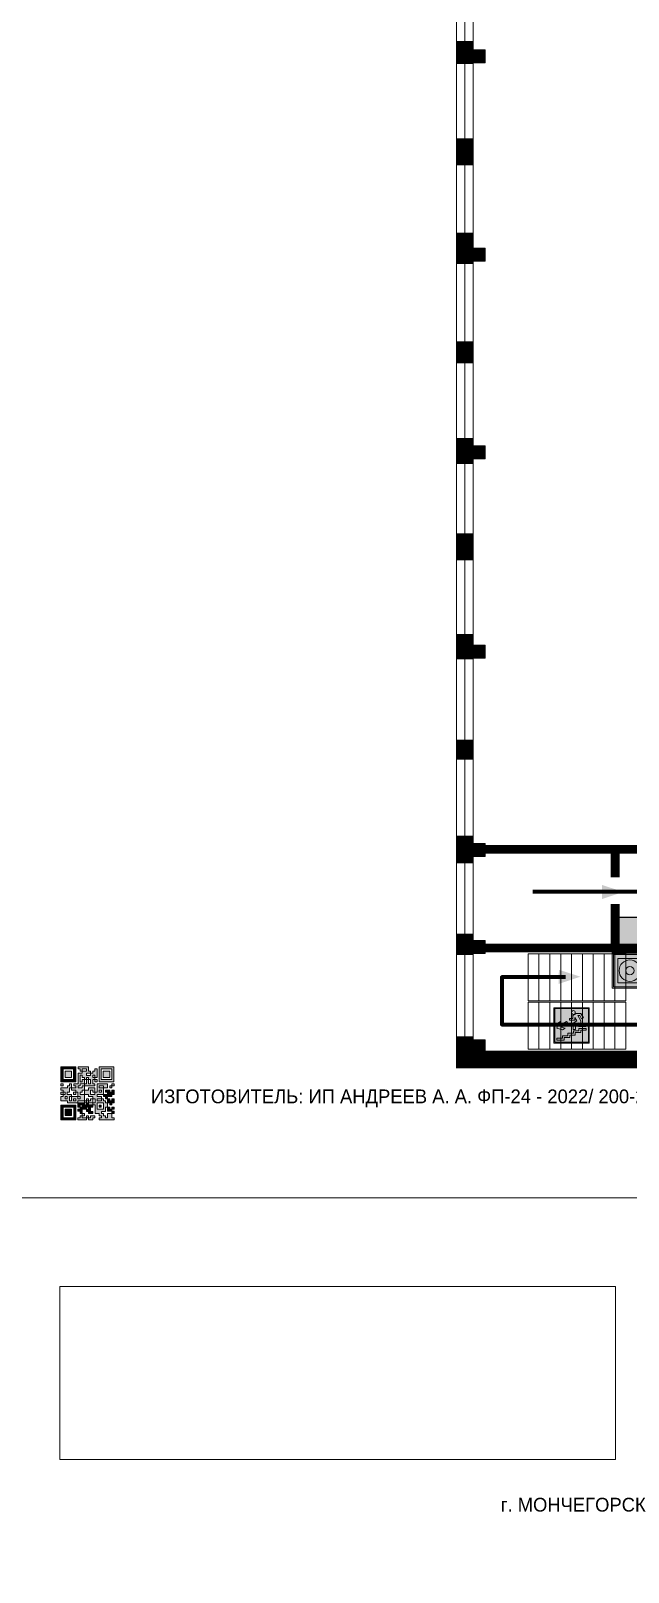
# Model space of a CAD drawing. Header units: millimetres. Extents: x 13810 to 67229, y 12374 to 21950.
# Drawn here: x 25440.4 to 25562, y 15258.4 to 15572.3 of the extents above; entities that cross this region are included whole.
import ezdxf

# ---------------------------------------------------------------- set-up
doc = ezdxf.new("R2010")
doc.units = ezdxf.units.MM
doc.layers.add('План_Штампы', color=7, linetype='Continuous')
doc.styles.add('обычный', font='arial.ttf')
picture_1 = doc.add_image_def('image1.jpg', size_in_pixel=(337, 105))

# ---------------------------------------------------------------- blocks, each defined once
blk = doc.blocks.new('QR')
at = {"lineweight": 0}
h = blk.add_hatch(color=256, dxfattribs=at)
h.dxf.hatch_style = 1
h.paths.add_polyline_path([(9241.16, 2687.38), (9242.01, 2687.38), (9242.01, 2687.83), (9241.59, 2687.83), (9241.59, 2688.68), (9239.45, 2688.68), (9239.45, 2688.25), (9239.86, 2688.25), (9239.86, 2687.83), (9240.29, 2687.83), (9240.29, 2688.25), (9241.16, 2688.25), (9241.16, 2687.83), (9240.29, 2687.83), (9240.29, 2687.38), (9239.45, 2687.38), (9239.45, 2685.22), (9238.57, 2685.22), (9238.57, 2684.8), (9239.02, 2684.8), (9239.02, 2684.37), (9238.13, 2684.37), (9238.13, 2683.92), (9239.02, 2683.92), (9239.02, 2683.5), (9239.44, 2683.5), (9239.44, 2682.64), (9239.87, 2682.64), (9239.87, 2682.18), (9239.44, 2682.18), (9239.44, 2682.64), (9238.13, 2682.64), (9238.13, 2681.76), (9237.71, 2681.76), (9237.71, 2682.64), (9238.13, 2682.64), (9238.13, 2683.07), (9237.27, 2683.07), (9237.27, 2683.51), (9237.71, 2683.51), (9237.71, 2684.37), (9238.13, 2684.37), (9238.13, 2685.22), (9237.71, 2685.22), (9237.71, 2684.8), (9237.28, 2684.8), (9237.28, 2684.38), (9235.98, 2684.38), (9235.98, 2683.92), (9236.4, 2683.92), (9236.4, 2683.49), (9236.84, 2683.49), (9236.84, 2683.07), (9236.4, 2683.07), (9236.4, 2682.64), (9235.98, 2682.64), (9235.98, 2681.76), (9237.29, 2681.76), (9237.29, 2681.33), (9239.43, 2681.33), (9239.43, 2681.76), (9240.74, 2681.76), (9240.74, 2683.05), (9239.87, 2683.05), (9239.87, 2683.5), (9240.29, 2683.5), (9240.29, 2683.91), (9240.74, 2683.91), (9240.74, 2684.81), (9240.29, 2684.81), (9240.29, 2684.79), (9240.29, 2684.37), (9239.45, 2684.37), (9239.45, 2684.8), (9239.87, 2684.8), (9239.87, 2685.21), (9240.74, 2685.21), (9240.74, 2686.1), (9240.29, 2686.1), (9240.29, 2685.64), (9239.86, 2685.64), (9239.86, 2686.95), (9240.29, 2686.95), (9240.29, 2686.52), (9240.74, 2686.52), (9240.74, 2686.1), (9241.16, 2686.1), (9241.16, 2686.53), (9241.59, 2686.53), (9241.59, 2686.1), (9242.02, 2686.1), (9242.02, 2685.21), (9241.59, 2685.21), (9241.59, 2686.1), (9241.16, 2686.1), (9241.16, 2685.21), (9240.74, 2685.21), (9240.74, 2684.81), (9242.89, 2684.81), (9242.89, 2685.22), (9242.47, 2685.22), (9242.47, 2686.11), (9242.89, 2686.11), (9242.89, 2686.52), (9242.46, 2686.52), (9242.46, 2686.95), (9242.89, 2686.95), (9242.89, 2686.52), (9243.32, 2686.52), (9243.32, 2688.26), (9242.9, 2688.26), (9242.9, 2687.83), (9242.47, 2687.83), (9242.47, 2687.38), (9242.01, 2687.38), (9242.01, 2686.94), (9241.16, 2686.94)])
h.paths.add_polyline_path([(9239.02, 2682.18), (9239.02, 2681.76), (9238.54, 2681.76), (9238.54, 2682.18)], flags=16)
h.paths.add_polyline_path([(9237.27, 2682.65), (9237.27, 2682.19), (9236.83, 2682.19), (9236.83, 2682.65)], flags=16)
h = blk.add_hatch(color=256, dxfattribs=at)
h.dxf.hatch_style = 1
h.paths.add_polyline_path([(9238.15, 2687.83), (9236.83, 2687.83), (9236.83, 2686.52), (9238.15, 2686.52)], flags=0)
h.paths.add_polyline_path([(9239.01, 2685.65), (9239.01, 2688.68), (9235.98, 2688.68), (9235.98, 2685.65)])
h.paths.add_polyline_path([(9236.41, 2686.1), (9236.41, 2688.26), (9238.56, 2688.26), (9238.56, 2686.1)], flags=16)
h.paths.add_polyline_path([(9236.83, 2686.52), (9236.83, 2687.83), (9238.15, 2687.83), (9238.15, 2686.52)], flags=0)
h = blk.add_hatch(color=256, dxfattribs=at)
h.dxf.hatch_style = 1
h.paths.add_polyline_path([(9238.15, 2686.52), (9238.15, 2687.83), (9236.83, 2687.83), (9236.83, 2686.52)])
h.paths.add_polyline_path([(9245.91, 2686.52), (9245.91, 2687.83), (9244.59, 2687.83), (9244.59, 2686.52)], flags=0)
h.paths.add_polyline_path([(9246.77, 2685.65), (9246.77, 2688.68), (9243.74, 2688.68), (9243.74, 2685.65)])
h.paths.add_polyline_path([(9244.17, 2686.1), (9244.17, 2688.26), (9246.32, 2688.26), (9246.32, 2686.1)], flags=16)
h.paths.add_polyline_path([(9244.59, 2686.52), (9244.59, 2687.83), (9245.91, 2687.83), (9245.91, 2686.52)], flags=0)
h = blk.add_hatch(color=256, dxfattribs=at)
h.dxf.hatch_style = 1
h.paths.add_polyline_path([(9240.75, 2681.76), (9240.75, 2681.35), (9241.17, 2681.35), (9241.17, 2681.76)])
h.paths.add_polyline_path([(9241.6, 2682.18), (9241.17, 2682.18), (9241.17, 2681.76), (9241.6, 2681.76)])
h.paths.add_polyline_path([(9242.47, 2681.34), (9242.47, 2682.19), (9242.02, 2682.19), (9242.02, 2681.76), (9241.6, 2681.76), (9241.6, 2681.34)])
h.paths.add_polyline_path([(9239.87, 2678.3), (9239.44, 2678.3), (9239.44, 2677.89), (9241.17, 2677.89), (9241.17, 2678.3), (9240.28, 2678.3), (9240.28, 2678.73), (9239.87, 2678.73)])
h.paths.add_polyline_path([(9240.75, 2678.73), (9240.75, 2679.19), (9240.28, 2679.19), (9240.28, 2678.73)])
h.paths.add_polyline_path([(9241.6, 2678.73), (9241.17, 2678.73), (9241.17, 2678.3), (9241.6, 2678.3)])
h.paths.add_polyline_path([(9242.02, 2678.3), (9241.6, 2678.3), (9241.6, 2677.89), (9242.48, 2677.89), (9242.48, 2678.31), (9242.9, 2678.31), (9242.9, 2678.73), (9242.02, 2678.73)])
h.paths.add_polyline_path([(9246.36, 2684.37), (9246.36, 2684.79), (9245.93, 2684.79), (9245.93, 2684.37)])
h.paths.add_polyline_path([(9246.78, 2685.2), (9246.36, 2685.2), (9246.36, 2684.79), (9246.78, 2684.79)])
h.paths.add_polyline_path([(9245.91, 2687.83), (9244.59, 2687.83), (9244.59, 2686.52), (9245.91, 2686.52)])
h = blk.add_hatch(color=256, dxfattribs=at)
h.dxf.hatch_style = 1
h.paths.add_polyline_path([(9243.32, 2686.11), (9242.89, 2686.11), (9242.89, 2685.64), (9243.32, 2685.64)])
h.paths.add_polyline_path([(9239.02, 2683.07), (9239.02, 2683.5), (9238.56, 2683.5), (9238.56, 2683.07)])
h.paths.add_polyline_path([(9236.4, 2684.8), (9236.4, 2685.22), (9235.98, 2685.22), (9235.98, 2684.8)])
h.paths.add_polyline_path([(9236.4, 2683.07), (9236.4, 2683.49), (9235.98, 2683.49), (9235.98, 2683.07)])
h = blk.add_hatch(color=256, dxfattribs=at)
h.dxf.hatch_style = 1
h.paths.add_polyline_path([(9243.32, 2682.64), (9243.32, 2683.07), (9244.62, 2683.07), (9244.62, 2684.37), (9243.74, 2684.37), (9243.74, 2684.8), (9244.62, 2684.8), (9244.62, 2684.37), (9245.48, 2684.37), (9245.48, 2685.22), (9243.32, 2685.22), (9243.32, 2683.5), (9242.89, 2683.5), (9242.89, 2683.06), (9242.01, 2683.06), (9242.01, 2683.91), (9242.47, 2683.91), (9242.47, 2683.5), (9242.89, 2683.5), (9242.89, 2684.38), (9241.59, 2684.38), (9241.59, 2683.91), (9240.74, 2683.91), (9240.74, 2683.05), (9241.59, 2683.05), (9241.59, 2682.64), (9242.47, 2682.64), (9242.47, 2682.19), (9242.91, 2682.19), (9242.91, 2681.34), (9242.48, 2681.34), (9242.48, 2680.91), (9242.91, 2680.91), (9242.91, 2679.17), (9243.75, 2679.17), (9243.75, 2678.73), (9244.2, 2678.73), (9244.2, 2678.3), (9243.75, 2678.3), (9243.75, 2677.88), (9246.78, 2677.88), (9246.78, 2678.3), (9246.35, 2678.3), (9246.35, 2679.19), (9245.48, 2679.19), (9245.48, 2678.31), (9245.05, 2678.31), (9245.05, 2678.73), (9244.62, 2678.73), (9244.62, 2679.19), (9244.2, 2679.19), (9244.2, 2679.61), (9245.05, 2679.61), (9245.05, 2680.46), (9245.48, 2680.46), (9245.48, 2681.34), (9245.04, 2681.34), (9245.04, 2681.76), (9244.63, 2681.76), (9244.63, 2682.19), (9244.21, 2682.19), (9244.21, 2681.76), (9243.32, 2681.76), (9243.32, 2682.19), (9244.21, 2682.19), (9244.21, 2682.64)])
h.paths.add_polyline_path([(9243.75, 2683.49), (9243.75, 2683.92), (9244.21, 2683.92), (9244.21, 2683.49)], flags=16)
h.paths.add_polyline_path([(9243.32, 2681.34), (9244.63, 2681.34), (9244.63, 2680.04), (9243.32, 2680.04)], flags=16)
h.paths.add_polyline_path([(9243.76, 2680.89), (9244.18, 2680.89), (9244.18, 2680.48), (9243.76, 2680.48)], flags=0)
h = blk.add_hatch(color=256, dxfattribs=at)
h.dxf.hatch_style = 1
h.paths.add_polyline_path([(9246.36, 2683.07), (9246.78, 2683.07), (9246.78, 2683.92), (9246.36, 2683.92), (9246.36, 2683.49), (9245.92, 2683.49), (9245.92, 2683.92), (9245.06, 2683.92), (9245.06, 2683.49), (9245.48, 2683.49), (9245.48, 2683.07), (9244.62, 2683.07), (9244.62, 2682.65), (9245.05, 2682.65), (9245.05, 2682.18), (9245.48, 2682.18), (9245.48, 2682.65), (9246.36, 2682.65)])
h.paths.add_polyline_path([(9246.78, 2682.18), (9246.36, 2682.18), (9246.36, 2681.75), (9245.92, 2681.75), (9245.92, 2682.18), (9245.48, 2682.18), (9245.48, 2681.34), (9245.48, 2681.34), (9245.94, 2681.34), (9245.94, 2680.91), (9246.36, 2680.91), (9246.36, 2681.34), (9246.78, 2681.34)])
h = blk.add_hatch(color=256, dxfattribs=at)
h.dxf.hatch_style = 1
h.paths.add_polyline_path([(9235.98, 2680.9), (9235.98, 2677.86), (9239.02, 2677.86), (9239.02, 2680.9)])
h.paths.add_polyline_path([(9238.57, 2680.48), (9238.57, 2678.32), (9236.41, 2678.32), (9236.41, 2680.48)], flags=16)
h.paths.add_polyline_path([(9238.15, 2680.05), (9238.15, 2678.74), (9236.83, 2678.74), (9236.83, 2680.05)], flags=0)
h = blk.add_hatch(color=256, dxfattribs=at)
h.dxf.hatch_style = 1
h.paths.add_polyline_path([(9242.02, 2680.46), (9242.48, 2680.46), (9242.48, 2680.91), (9241.58, 2680.91), (9241.58, 2681.35), (9241.17, 2681.35), (9241.17, 2680.91), (9240.75, 2680.91), (9240.75, 2681.33), (9239.43, 2681.33), (9239.43, 2680.46), (9239.86, 2680.46), (9239.86, 2680.92), (9240.3, 2680.92), (9240.3, 2680.46), (9239.86, 2680.46), (9239.86, 2680.04), (9239.44, 2680.04), (9239.44, 2679.62), (9239.86, 2679.62), (9239.86, 2679.19), (9240.29, 2679.19), (9240.29, 2680.03), (9241.18, 2680.03), (9241.18, 2680.47), (9241.6, 2680.47), (9241.6, 2680.03), (9241.18, 2680.03), (9241.18, 2679.61), (9241.6, 2679.61), (9241.6, 2679.19), (9242.47, 2679.19), (9242.47, 2679.6), (9242.02, 2679.6)])
h = blk.add_hatch(color=256, dxfattribs=at)
h.dxf.hatch_style = 1
h.paths.add_polyline_path([(9244.18, 2680.48), (9244.18, 2680.89), (9243.76, 2680.89), (9243.76, 2680.48)])
h = blk.add_hatch(color=256, dxfattribs=at)
h.dxf.hatch_style = 1
h.paths.add_polyline_path([(9238.15, 2680.05), (9236.83, 2680.05), (9236.83, 2678.74), (9238.15, 2678.74)])
h = blk.add_hatch(color=256, dxfattribs=at)
h.dxf.hatch_style = 1
h.paths.add_polyline_path([(9245.93, 2680.04), (9245.93, 2680.46), (9245.48, 2680.46), (9245.48, 2679.62), (9246.35, 2679.62), (9246.35, 2680.04)])
h.paths.add_polyline_path([(9246.78, 2680.04), (9246.78, 2680.46), (9246.35, 2680.46), (9246.35, 2680.04)])
h.paths.add_polyline_path([(9246.78, 2679.18), (9246.78, 2679.62), (9246.35, 2679.62), (9246.35, 2679.18)])
for points in [[(9237.71, 2685.22), (9238.13, 2685.22), (9238.13, 2684.37), (9237.71, 2684.37), (9237.71, 2683.51), (9237.27, 2683.51), (9237.27, 2683.07), (9238.13, 2683.07), (9238.13, 2682.64), (9237.71, 2682.64), (9237.71, 2681.76), (9238.13, 2681.76), (9238.13, 2682.64), (9239.44, 2682.64), (9239.44, 2683.5), (9239.02, 2683.5), (9239.02, 2683.07), (9238.56, 2683.07), (9238.56, 2683.5), (9239.02, 2683.5), (9239.02, 2683.92), (9238.13, 2683.92), (9238.13, 2684.37), (9239.02, 2684.37), (9239.02, 2684.8), (9238.57, 2684.8), (9238.57, 2685.22), (9239.45, 2685.22), (9239.45, 2687.38), (9240.29, 2687.38), (9240.29, 2687.83), (9239.86, 2687.83), (9239.86, 2688.25), (9239.45, 2688.25), (9239.45, 2688.68), (9241.59, 2688.68), (9241.59, 2687.83), (9242.01, 2687.83), (9242.01, 2687.38), (9242.47, 2687.38), (9242.47, 2687.83), (9242.9, 2687.83), (9242.9, 2688.26), (9243.32, 2688.26), (9243.32, 2686.52), (9242.89, 2686.52), (9242.89, 2686.11), (9243.32, 2686.11), (9243.32, 2685.64), (9242.89, 2685.64), (9242.89, 2686.11), (9242.47, 2686.11), (9242.47, 2685.22), (9242.89, 2685.22), (9242.89, 2684.81), (9240.74, 2684.81), (9240.74, 2683.91), (9241.59, 2683.91), (9241.59, 2684.38), (9242.89, 2684.38), (9242.89, 2683.5), (9242.47, 2683.5), (9242.47, 2683.91), (9242.01, 2683.91), (9242.01, 2683.06), (9242.89, 2683.06), (9242.89, 2683.5), (9243.32, 2683.5), (9243.32, 2685.22), (9245.48, 2685.22), (9245.48, 2684.37), (9244.62, 2684.37), (9244.62, 2683.07), (9245.48, 2683.07), (9245.48, 2683.49), (9245.06, 2683.49), (9245.06, 2683.92), (9245.92, 2683.92), (9245.92, 2683.49), (9246.36, 2683.49), (9246.36, 2683.92), (9246.78, 2683.92), (9246.78, 2683.07), (9246.36, 2683.07), (9246.36, 2682.65), (9245.48, 2682.65), (9245.48, 2682.18), (9245.92, 2682.18), (9245.92, 2681.75), (9246.36, 2681.75), (9246.36, 2682.18), (9246.78, 2682.18), (9246.78, 2681.34), (9246.36, 2681.34), (9246.36, 2680.91), (9245.94, 2680.91), (9245.94, 2681.34), (9245.48, 2681.34), (9245.48, 2680.46), (9245.93, 2680.46), (9245.93, 2680.04), (9246.35, 2680.04), (9246.35, 2680.46), (9246.78, 2680.46), (9246.78, 2680.04), (9246.78, 2680.04), (9246.35, 2680.04), (9246.35, 2679.62), (9246.78, 2679.62), (9246.78, 2679.18), (9246.35, 2679.18), (9246.35, 2678.3), (9246.78, 2678.3), (9246.78, 2677.88), (9243.75, 2677.88), (9243.75, 2678.3), (9244.2, 2678.3), (9244.2, 2678.73), (9243.75, 2678.73), (9243.75, 2679.17), (9242.91, 2679.17), (9242.91, 2680.91), (9242.48, 2680.91), (9242.48, 2680.46), (9242.02, 2680.46), (9242.02, 2679.6), (9242.47, 2679.6), (9242.47, 2679.19), (9241.6, 2679.19), (9241.6, 2679.61), (9241.18, 2679.61), (9241.18, 2680.03), (9240.29, 2680.03), (9240.29, 2679.19), (9240.75, 2679.19), (9240.75, 2678.73), (9240.28, 2678.73), (9240.28, 2678.3), (9241.17, 2678.3), (9241.17, 2678.73), (9241.6, 2678.73), (9241.6, 2678.3), (9242.02, 2678.3), (9242.02, 2678.73), (9242.9, 2678.73), (9242.9, 2678.31), (9242.48, 2678.31), (9242.48, 2677.89), (9241.6, 2677.89), (9241.6, 2678.3), (9241.17, 2678.3), (9241.17, 2677.89), (9239.44, 2677.89), (9239.44, 2678.3), (9239.87, 2678.3), (9239.87, 2678.73), (9240.28, 2678.73), (9240.28, 2679.19), (9240.29, 2679.19), (9239.86, 2679.19), (9239.86, 2679.62), (9239.44, 2679.62), (9239.44, 2680.04), (9239.86, 2680.04), (9239.86, 2680.46), (9239.43, 2680.46), (9239.43, 2681.33), (9237.29, 2681.33), (9237.29, 2681.76), (9235.98, 2681.76), (9235.98, 2682.64), (9236.4, 2682.64), (9236.4, 2683.07), (9235.98, 2683.07), (9235.98, 2683.49), (9236.4, 2683.49), (9236.4, 2683.92), (9235.98, 2683.92), (9235.98, 2684.38), (9237.28, 2684.38), (9237.28, 2684.8), (9237.71, 2684.8), (9237.71, 2685.22), (9237.92, 2685.22)], [(9240.74, 2685.21), (9239.87, 2685.21), (9239.87, 2684.8), (9239.45, 2684.8), (9239.45, 2684.37), (9240.29, 2684.37), (9240.29, 2684.79), (9240.29, 2684.81), (9240.74, 2684.81), (9240.74, 2685.21), (9239.87, 2685.21)], [(9240.74, 2686.1), (9240.74, 2686.52), (9240.29, 2686.52), (9240.29, 2686.95), (9239.86, 2686.95), (9239.86, 2685.64), (9240.29, 2685.64), (9240.29, 2686.1), (9240.74, 2686.1), (9240.74, 2686.52)], [(9240.74, 2683.91), (9240.29, 2683.91), (9240.29, 2683.5), (9239.87, 2683.5), (9239.87, 2683.05), (9240.74, 2683.05), (9240.74, 2683.91)], [(9244.62, 2684.37), (9244.62, 2684.8), (9243.74, 2684.8), (9243.74, 2684.37), (9244.62, 2684.37)], [(9240.74, 2683.05), (9240.74, 2681.76), (9239.43, 2681.76), (9239.43, 2681.33), (9240.75, 2681.33), (9240.75, 2681.35), (9240.75, 2680.91), (9241.17, 2680.91), (9241.17, 2681.35), (9241.58, 2681.35), (9241.58, 2680.91), (9242.48, 2680.91), (9242.48, 2681.34), (9242.91, 2681.34), (9242.91, 2682.19), (9242.47, 2682.19), (9242.47, 2682.64), (9241.59, 2682.64), (9241.59, 2683.05), (9240.74, 2683.05)], [(9239.86, 2680.46), (9239.86, 2680.92), (9240.3, 2680.92), (9240.3, 2680.46), (9239.86, 2680.46)], [(9241.6, 2681.76), (9242.02, 2681.76), (9242.02, 2682.19), (9242.47, 2682.19), (9242.47, 2681.34), (9241.6, 2681.34), (9241.6, 2681.76)], [(9244.62, 2683.07), (9243.32, 2683.07), (9243.32, 2682.64), (9244.21, 2682.64), (9244.21, 2682.19), (9243.32, 2682.19), (9243.32, 2681.76), (9244.21, 2681.76), (9244.21, 2682.19), (9244.63, 2682.19), (9244.63, 2681.76), (9245.04, 2681.76), (9245.04, 2681.34), (9245.48, 2681.34)], [(9245.48, 2682.18), (9245.05, 2682.18), (9245.05, 2682.65), (9244.62, 2682.65), (9244.62, 2683.07)], [(9245.48, 2682.18), (9245.48, 2681.34)], [(9245.48, 2680.46), (9245.05, 2680.46), (9245.05, 2679.61), (9244.2, 2679.61), (9244.2, 2679.19), (9244.62, 2679.19), (9244.62, 2678.73), (9245.05, 2678.73), (9245.05, 2678.31), (9245.48, 2678.31), (9245.48, 2679.19), (9246.35, 2679.19), (9246.35, 2679.07)], [(9246.35, 2679.62), (9245.48, 2679.62), (9245.48, 2680.46)], [(9245.48, 2680.46), (9245.48, 2679.62), (9246.35, 2679.62), (9246.35, 2680.04), (9245.93, 2680.04), (9245.93, 2680.46), (9245.48, 2680.46), (9245.48, 2679.62)], [(9246.35, 2679.62), (9246.35, 2679.18)]]:
    blk.add_lwpolyline(points, dxfattribs=at)
for points in [[(9235.98, 2685.65), (9239.01, 2685.65), (9239.01, 2688.68), (9235.98, 2688.68)], [(9236.41, 2688.26), (9238.56, 2688.26), (9238.56, 2686.1), (9236.41, 2686.1)], [(9236.83, 2687.83), (9238.15, 2687.83), (9238.15, 2686.52), (9236.83, 2686.52)], [(9240.29, 2687.83), (9241.16, 2687.83), (9241.16, 2688.25), (9240.29, 2688.25)], [(9240.29, 2688.25), (9241.16, 2688.25), (9241.16, 2687.83), (9240.29, 2687.83)], [(9242.01, 2687.38), (9241.16, 2687.38), (9241.16, 2686.94), (9242.01, 2686.94)], [(9241.16, 2687.38), (9242.01, 2687.38), (9242.01, 2686.94), (9241.16, 2686.94)], [(9243.74, 2685.65), (9246.77, 2685.65), (9246.77, 2688.68), (9243.74, 2688.68)], [(9244.17, 2688.26), (9246.32, 2688.26), (9246.32, 2686.1), (9244.17, 2686.1)], [(9244.59, 2687.83), (9245.91, 2687.83), (9245.91, 2686.52), (9244.59, 2686.52)], [(9235.98, 2684.8), (9236.4, 2684.8), (9236.4, 2685.22), (9235.98, 2685.22)], [(9241.16, 2686.1), (9240.74, 2686.1), (9240.74, 2685.21), (9241.16, 2685.21)], [(9241.16, 2686.53), (9241.59, 2686.53), (9241.59, 2686.1), (9241.16, 2686.1)], [(9241.59, 2686.1), (9242.02, 2686.1), (9242.02, 2685.21), (9241.59, 2685.21)], [(9242.89, 2686.52), (9242.46, 2686.52), (9242.46, 2686.95), (9242.89, 2686.95)], [(9243.75, 2683.92), (9244.21, 2683.92), (9244.21, 2683.49), (9243.75, 2683.49)], [(9245.93, 2684.79), (9246.36, 2684.79), (9246.36, 2684.37), (9245.93, 2684.37)], [(9246.36, 2685.2), (9246.78, 2685.2), (9246.78, 2684.79), (9246.36, 2684.79)], [(9235.98, 2677.86), (9239.02, 2677.86), (9239.02, 2680.9), (9235.98, 2680.9)], [(9236.4, 2683.07), (9236.84, 2683.07), (9236.84, 2683.49), (9236.4, 2683.49)], [(9236.83, 2682.19), (9237.27, 2682.19), (9237.27, 2682.65), (9236.83, 2682.65)], [(9238.54, 2682.18), (9239.02, 2682.18), (9239.02, 2681.76), (9238.54, 2681.76)], [(9239.44, 2682.64), (9239.87, 2682.64), (9239.87, 2682.18), (9239.44, 2682.18)], [(9240.75, 2681.76), (9241.17, 2681.76), (9241.17, 2681.35), (9240.75, 2681.35)], [(9241.17, 2682.18), (9241.6, 2682.18), (9241.6, 2681.76), (9241.17, 2681.76)], [(9243.32, 2680.04), (9244.63, 2680.04), (9244.63, 2681.34), (9243.32, 2681.34)], [(9243.76, 2680.89), (9244.18, 2680.89), (9244.18, 2680.48), (9243.76, 2680.48)], [(9236.41, 2680.48), (9238.57, 2680.48), (9238.57, 2678.32), (9236.41, 2678.32)], [(9236.83, 2680.05), (9238.15, 2680.05), (9238.15, 2678.74), (9236.83, 2678.74)], [(9241.18, 2680.03), (9241.6, 2680.03), (9241.6, 2680.47), (9241.18, 2680.47)]]:
    blk.add_lwpolyline(points, close=True, dxfattribs=at)
blk = doc.blocks.new('A$C54414219')
at = {"true_color": 0xffffff}
h = blk.add_hatch(color=7, dxfattribs=at)
h.paths.add_polyline_path([(2.39, -9.45), (2.39, -18.3), (11.23, -18.3), (11.23, -9.45)], flags=0)
h.paths.add_polyline_path([(10.71, -13.87, -1), (2.92, -13.87, -1)], flags=0)
h.paths.add_polyline_path([(8.3, -13.87, -1), (5.33, -13.87, -1)], flags=0)
h.paths.add_polyline_path([(0.41, -7.47), (0.41, -20.27), (13.21, -20.27), (13.21, -7.47)])
h.paths.add_polyline_path([(0.92, -19.77), (12.71, -19.77), (12.71, -7.98), (0.92, -7.98)], flags=16)
h.paths.add_polyline_path([(11.23, -9.45), (11.23, -18.3), (2.39, -18.3), (2.39, -9.45)], flags=0)
at = {"lineweight": 5}
h = blk.add_hatch(color=242, dxfattribs=at)
h.paths.add_polyline_path([(12.71, -7.98), (0.92, -7.98), (0.92, -19.77), (12.71, -19.77)])
h.paths.add_polyline_path([(11.23, -18.3), (2.39, -18.3), (2.39, -9.45), (11.23, -9.45)], flags=16)
h.paths.add_polyline_path([(10.71, -13.87, -1), (2.92, -13.87, -1)], flags=0)
h.paths.add_polyline_path([(8.3, -13.87, -1), (5.33, -13.87, -1)], flags=0)
at = {"true_color": 0xffffff}
h = blk.add_hatch(color=7, dxfattribs=at)
h.paths.add_polyline_path([(2.39, -9.45), (2.39, -18.3), (11.23, -18.3), (11.23, -9.45)])
h.paths.add_polyline_path([(10.71, -13.87, -1), (2.92, -13.87, -1)], flags=16)
h.paths.add_polyline_path([(8.3, -13.87, -1), (5.33, -13.87, -1)], flags=0)
at = {"lineweight": 5}
h = blk.add_hatch(color=242, dxfattribs=at)
h.paths.add_polyline_path([(2.92, -13.87, 1), (10.71, -13.87, 1)])
h.paths.add_polyline_path([(8.3, -13.87, -1), (5.33, -13.87, -1)], flags=16)
at = {"color": 242, "lineweight": 5}
for p, q in [((0.41, -20.27), (0.41, -7.47)), ((0.41, -7.47), (13.21, -7.47)), ((0.41, -7.47), (13.21, -7.47)), ((13.21, -20.27), (13.21, -7.47)), ((0.41, -20.27), (13.21, -20.27))]:
    blk.add_line(p, q, dxfattribs=at)
for points in [[(0.92, -7.98), (12.71, -7.98), (12.71, -19.77), (0.92, -19.77)], [(2.39, -9.45), (11.23, -9.45), (11.23, -18.3), (2.39, -18.3)]]:
    blk.add_lwpolyline(points, close=True, dxfattribs=at)
for radius in [3.89, 1.49]:
    blk.add_circle((6.81, -13.87), radius, dxfattribs=at)
blk = doc.blocks.new('вниз 3')
at = {"lineweight": 0, "true_color": 0xffffff}
h = blk.add_hatch(color=7, dxfattribs=at)
h.dxf.hatch_style = 1
h.paths.add_polyline_path([(40997.5, -4475.69), (40997.25, -4475.28), (40995.76, -4476.15), (40995.97, -4475.23), (40995.39, -4475.56), (40995.05, -4476.83), (40996.33, -4477.17), (40996.91, -4476.83), (40996, -4476.55)], flags=0)
h.paths.add_polyline_path([(40999.81, -4473.95), (41000.22, -4473.95), (41000.64, -4474.67), (41001.03, -4474.43), (41000.46, -4473.49), (41000.42, -4473.49), (40999.43, -4473.49), (40998.68, -4473.92), (40998.68, -4474.57), (40997.88, -4474.57), (40997.88, -4475), (40999.14, -4475), (40999.14, -4474.43), (40999.14, -4474.38), (40999.59, -4475.15), (40998.72, -4475.67), (40998.72, -4477.06), (40999.24, -4477.06), (40999.24, -4475.96), (40999.95, -4475.56), (40999.95, -4476.43), (41001.61, -4476.43), (41001.61, -4475.88), (41000.47, -4475.88), (41000.47, -4475.12)], flags=0)
h.paths.add_polyline_path([(40999.2, -4473.24, 1), (40998.35, -4473.24, 1)], flags=0)
h.paths.add_polyline_path([(41000.46, -4477.26), (41001.69, -4477.26), (41001.69, -4476.84), (41000.03, -4476.84), (41000.03, -4477.39), (40998.78, -4477.39), (40998.78, -4477.95), (40997.53, -4477.95), (40997.53, -4478.5), (40996.29, -4478.5), (40996.29, -4479.06), (40995.05, -4479.06), (40995.05, -4479.48), (40995.29, -4479.48), (40996.72, -4479.48), (40996.72, -4478.92), (40997.97, -4478.92), (40997.97, -4478.36), (40999.2, -4478.36), (40999.2, -4477.81), (41000.46, -4477.81)], flags=0)
h.paths.add_polyline_path([(41002.37, -4472.17), (40994.37, -4472.17), (40994.37, -4480.17), (41002.37, -4480.17)])
h.paths.add_polyline_path([(41002.16, -4479.96), (40994.57, -4479.96), (40994.57, -4472.37), (41002.16, -4472.37)], flags=16)
h.paths.add_polyline_path([(41001.61, -4475.88), (41001.61, -4476.43), (40999.95, -4476.43), (40999.95, -4475.56), (40999.24, -4475.96), (40999.24, -4477.06), (40998.72, -4477.06), (40998.72, -4475.67), (40999.59, -4475.15), (40999.14, -4474.38), (40999.14, -4474.43), (40999.14, -4475), (40997.88, -4475), (40997.88, -4474.57), (40998.68, -4474.57), (40998.68, -4473.92), (40999.43, -4473.49), (41000.42, -4473.49), (41000.46, -4473.49), (41001.03, -4474.43), (41000.64, -4474.67), (41000.22, -4473.95), (40999.81, -4473.95), (41000.47, -4475.12), (41000.47, -4475.88)], flags=0)
h.paths.add_polyline_path([(41001.69, -4476.84), (41001.69, -4477.26), (41000.46, -4477.26), (41000.46, -4477.81), (40999.2, -4477.81), (40999.2, -4478.36), (40997.97, -4478.36), (40997.97, -4478.92), (40996.72, -4478.92), (40996.72, -4479.48), (40995.05, -4479.48), (40995.05, -4479.06), (40996.29, -4479.06), (40996.29, -4478.5), (40997.53, -4478.5), (40997.53, -4477.95), (40998.78, -4477.95), (40998.78, -4477.39), (41000.03, -4477.39), (41000.03, -4476.84)], flags=0)
h.paths.add_polyline_path([(40998.35, -4473.24, -1), (40999.2, -4473.24, -1)], flags=0)
h.paths.add_polyline_path([(40997.5, -4475.69), (40996, -4476.55), (40996.91, -4476.83), (40996.33, -4477.17), (40995.05, -4476.83), (40995.39, -4475.56), (40995.97, -4475.23), (40995.76, -4476.15), (40997.25, -4475.28)], flags=0)
at = {"lineweight": 0}
h = blk.add_hatch(color=126, dxfattribs=at)
h.dxf.hatch_style = 1
h.paths.add_polyline_path([(41002.16, -4472.37), (40994.57, -4472.37), (40994.57, -4479.96), (41002.16, -4479.96)])
h.paths.add_polyline_path([(40995.97, -4475.23), (40995.76, -4476.15), (40997.25, -4475.28), (40997.5, -4475.69), (40996, -4476.55), (40996.91, -4476.83), (40996.33, -4477.17), (40995.05, -4476.83), (40995.39, -4475.56)], flags=16)
h.paths.add_polyline_path([(40997.88, -4474.57), (40998.68, -4474.57), (40998.68, -4473.92), (40999.43, -4473.49), (41000.42, -4473.49), (41000.46, -4473.49), (41001.03, -4474.43), (41000.64, -4474.67), (41000.22, -4473.95), (40999.81, -4473.95), (41000.47, -4475.12), (41000.47, -4475.88), (41001.61, -4475.88), (41001.61, -4476.43), (40999.95, -4476.43), (40999.95, -4475.56), (40999.24, -4475.96), (40999.24, -4477.06), (40998.72, -4477.06), (40998.72, -4475.67), (40999.59, -4475.15), (40999.14, -4474.38), (40999.14, -4474.43), (40999.14, -4475), (40997.88, -4475)], flags=16)
h.paths.add_polyline_path([(40998.35, -4473.24, -1), (40999.2, -4473.24, -1)], flags=16)
h.paths.add_polyline_path([(40997.53, -4477.95), (40998.78, -4477.95), (40998.78, -4477.39), (41000.03, -4477.39), (41000.03, -4476.84), (41001.69, -4476.84), (41001.69, -4477.26), (41000.46, -4477.26), (41000.46, -4477.81), (40999.2, -4477.81), (40999.2, -4478.36), (40997.97, -4478.36), (40997.97, -4478.92), (40996.72, -4478.92), (40996.72, -4479.48), (40995.05, -4479.48), (40995.05, -4479.06), (40996.29, -4479.06), (40996.29, -4478.5), (40997.53, -4478.5)], flags=16)
at = {"lineweight": 0, "true_color": 0xffffff}
h = blk.add_hatch(color=7, dxfattribs=at)
h.dxf.hatch_style = 1
h.paths.add_polyline_path([(40999.2, -4473.24, 1), (40998.35, -4473.24, 1)])
h.paths.add_polyline_path([(40999.81, -4473.95), (41000.22, -4473.95), (41000.64, -4474.67), (41001.03, -4474.43), (41000.46, -4473.49), (41000.42, -4473.49), (40999.43, -4473.49), (40998.68, -4473.92), (40998.68, -4474.57), (40997.88, -4474.57), (40997.88, -4475), (40999.14, -4475), (40999.14, -4474.43), (40999.14, -4474.38), (40999.59, -4475.15), (40998.72, -4475.67), (40998.72, -4477.06), (40999.24, -4477.06), (40999.24, -4475.96), (40999.95, -4475.56), (40999.95, -4476.43), (41001.61, -4476.43), (41001.61, -4475.88), (41000.47, -4475.88), (41000.47, -4475.12)])
h.paths.add_polyline_path([(40999.2, -4477.81), (41000.46, -4477.81), (41000.46, -4477.26), (41001.69, -4477.26), (41001.69, -4476.84), (41000.03, -4476.84), (41000.03, -4477.39), (40998.78, -4477.39), (40998.78, -4477.95), (40997.53, -4477.95), (40997.53, -4478.5), (40996.29, -4478.5), (40996.29, -4479.06), (40995.05, -4479.06), (40995.05, -4479.48), (40995.29, -4479.48), (40996.72, -4479.48), (40996.72, -4478.92), (40997.97, -4478.92), (40997.97, -4478.36), (40999.2, -4478.36)])
h.paths.add_polyline_path([(40997.5, -4475.69), (40997.25, -4475.28), (40995.76, -4476.15), (40995.97, -4475.23), (40995.39, -4475.56), (40995.05, -4476.83), (40996.33, -4477.17), (40996.91, -4476.83), (40996, -4476.55)])
at = {"color": 126, "lineweight": 0}
for points in [[(40994.37, -4472.17), (41002.37, -4472.17), (41002.37, -4480.17), (40994.37, -4480.17)], [(40994.57, -4472.37), (41002.16, -4472.37), (41002.16, -4479.96), (40994.57, -4479.96)]]:
    blk.add_lwpolyline(points, close=True, dxfattribs=at)
for points in [[(40999.14, -4474.43), (40999.14, -4475), (40997.88, -4475), (40997.88, -4474.57), (40998.68, -4474.57), (40998.68, -4473.92), (40999.43, -4473.49), (41000.42, -4473.49), (41000.46, -4473.49), (41001.03, -4474.43), (41000.64, -4474.67), (41000.22, -4473.95), (40999.81, -4473.95), (41000.47, -4475.12), (41000.47, -4475.88), (41001.61, -4475.88), (41001.61, -4476.43), (40999.95, -4476.43), (40999.95, -4475.56), (40999.24, -4475.96), (40999.24, -4477.06), (40998.72, -4477.06), (40998.72, -4475.67), (40999.59, -4475.15), (40999.14, -4474.38), (40999.14, -4474.43)], [(40995.05, -4476.83), (40995.39, -4475.56), (40995.97, -4475.23), (40995.76, -4476.15), (40997.25, -4475.28), (40997.5, -4475.69), (40996, -4476.55), (40996.91, -4476.83), (40996.33, -4477.17), (40995.05, -4476.83)], [(40995.29, -4479.48), (40995.05, -4479.48), (40995.05, -4479.06), (40996.29, -4479.06), (40996.29, -4478.5), (40997.53, -4478.5), (40997.53, -4477.95), (40998.78, -4477.95), (40998.78, -4477.39), (41000.03, -4477.39), (41000.03, -4476.84), (41001.69, -4476.84), (41001.69, -4477.26), (41000.46, -4477.26), (41000.46, -4477.81), (40999.2, -4477.81), (40999.2, -4478.36), (40997.97, -4478.36), (40997.97, -4478.92), (40996.72, -4478.92), (40996.72, -4479.48), (40995.05, -4479.48)]]:
    blk.add_lwpolyline(points, dxfattribs=at)
blk.add_circle((40998.77, -4473.24), 0.426, dxfattribs=at)
blk = doc.blocks.new('A$C7B4425F7')
at = {"true_color": 0xffffff}
blk.add_hatch(color=7, dxfattribs=at).paths.add_polyline_path([(0, 0), (-16, 0), (-16, -8), (0, -8)])
h = blk.add_hatch(color=126)
h.paths.add_polyline_path([(-0.2, -0.2), (-15.8, -0.2), (-15.8, -7.8), (-0.2, -7.8)])
h.paths.add_polyline_path([(-11.76, -2.03), (-11.76, -3.66), (-11.17, -3.66, -0.568275), (-11.17, -6.18), (-12.58, -6.18), (-12.58, -2.03)], flags=16)
h.paths.add_polyline_path([(-13.33, -4.12, -0.495768), (-13.59, -6.18), (-15.03, -6.18), (-15.03, -2.03), (-13.59, -2.03, -0.487973)], flags=16)
h.paths.add_polyline_path([(-10.25, -2.03), (-9.48, -2.03), (-9.48, -6.18), (-10.25, -6.18)], flags=16)
h.paths.add_polyline_path([(-13.84, -3.69), (-14.24, -3.69), (-14.24, -3.03), (-13.9, -3.03, -0.692621)], flags=0)
h.paths.add_polyline_path([(-9.15, -2.03), (-8.4, -2.03), (-8.04, -3.07), (-7.68, -2.03), (-6.93, -2.03), (-7.64, -4.1), (-6.93, -6.18), (-7.68, -6.18), (-8.04, -5.14), (-8.4, -6.18), (-9.15, -6.18), (-8.44, -4.1)], flags=16)
h.paths.add_polyline_path([(-11.76, -4.46), (-11.42, -4.46, -0.692621), (-11.36, -5.12), (-11.76, -5.12)], flags=0)
h.paths.add_polyline_path([(-13.9, -5.2), (-14.24, -5.2), (-14.24, -4.55), (-13.84, -4.55, -0.708038)], flags=0)
edge = h.paths.add_edge_path(flags=16)
edge.add_ellipse((-5.51, -4.08), major_axis=(0, 2.05), ratio=0.586184, start_angle=0, end_angle=360)
edge = h.paths.add_edge_path(flags=0)
edge.add_ellipse((-5.51, -4.08), major_axis=(0, 1.14), ratio=0.454828, start_angle=0, end_angle=360)
h.paths.add_polyline_path([(-4.13, -4.96, 0.377264), (-3.48, -4.52, 0.0555), (-3.16, -2.03), (-1.66, -2.03), (-1.66, -4.96), (-0.96, -4.96), (-0.96, -7.01), (-1.75, -7.01), (-1.75, -6.18), (-3.3, -6.18), (-3.3, -7.02), (-4.13, -7.02)], flags=16)
h.paths.add_polyline_path([(-2.73, -2.91), (-2.28, -2.91), (-2.28, -4.96), (-3.05, -4.96, 0.079136)], flags=0)
at = {"color": 126}
blk.add_lwpolyline([(-16, -8), (0, -8), (0, 0), (-16, 0)], close=True, dxfattribs=at)

msp = doc.modelspace()

# ---------------------------------------------------------------- hatches: boundary and pattern name
at = {"lineweight": 0}
h = msp.add_hatch(color=256, dxfattribs=at)
h.dxf.hatch_style = 1
h.paths.add_polyline_path([(25530.22, 15568.41), (25530.22, 15565.74), (25532.89, 15565.74), (25532.89, 15568.41)])
h = msp.add_hatch(color=256, dxfattribs=at)
h.dxf.hatch_style = 1
h.paths.add_polyline_path([(25530.22, 15528.03), (25530.22, 15525.36), (25532.89, 15525.36), (25532.89, 15528.03)])
h = msp.add_hatch(color=256, dxfattribs=at)
h.dxf.hatch_style = 1
h.paths.add_polyline_path([(25530.22, 15487.75), (25530.22, 15485.09), (25532.89, 15485.09), (25532.89, 15487.75)])
h = msp.add_hatch(color=256, dxfattribs=at)
h.dxf.hatch_style = 1
h.paths.add_polyline_path([(25530.22, 15447.2), (25530.22, 15444.53), (25532.89, 15444.53), (25532.89, 15447.2)])
h = msp.add_hatch(color=256, dxfattribs=at)
h.dxf.hatch_style = 1
h.paths.add_polyline_path([(25530.22, 15406.78), (25530.22, 15404.11), (25532.89, 15404.11), (25532.89, 15406.78)])
h = msp.add_hatch(color=256, dxfattribs=at)
h.dxf.hatch_style = 1
h.paths.add_polyline_path([(25530.22, 15387.05), (25530.22, 15384.38), (25532.89, 15384.38), (25532.89, 15387.05)])
h = msp.add_hatch(color=256, dxfattribs=at)
h.dxf.hatch_style = 1
h.paths.add_polyline_path([(25530.22, 15366.81), (25530.22, 15364.15), (25532.89, 15364.15), (25532.89, 15366.81)])

# ---------------------------------------------------------------- linework, layer by layer
at = {"color": 126, "lineweight": 0, "true_color": 0x008754}
for points in [[(25424.83, 15729.6), (26024.83, 15729.6), (26024.83, 15334.6), (25424.83, 15334.6)], [(25424.83, 15334.6), (26024.83, 15334.6), (26024.83, 14939.6), (25424.83, 14939.6)]]:
    msp.add_lwpolyline(points, close=True, dxfattribs=at)
at = {"lineweight": 0}
for points in [[(25527.09, 15367.26), (25527.09, 15651.65)], [(25528.79, 15367.49), (25528.79, 15651.88)], [(25530.48, 15367.22), (25530.48, 15651.61)]]:
    msp.add_lwpolyline(points, dxfattribs=at)
for points, const_width in [([(25528.79, 15565.53), (25528.79, 15570.24)], 3.6), ([(25528.79, 15544.86), (25528.79, 15550.39)], 3.6), ([(25528.79, 15524.8), (25528.79, 15531.15)], 3.6), ([(25528.79, 15504.54), (25528.79, 15509.04)], 3.6), ([(25528.79, 15484.07), (25528.79, 15489.39)], 3.6), ([(25528.79, 15464.42), (25528.79, 15469.95)], 3.6), ([(25528.79, 15444.3), (25528.79, 15449.48)], 3.6), ([(25528.79, 15423.85), (25528.79, 15427.94)], 3.6), ([(25528.79, 15402.76), (25528.79, 15408.39)], 3.6), ([(25559.38, 15385.51), (25559.38, 15394.45)], 1.8), ([(25528.79, 15384.1), (25528.79, 15388.45)], 3.6), ([(25564.5, 15385.51), (25528.75, 15385.51)], 1.8), ([(25575.06, 15362.78), (25528.79, 15362.78), (25528.79, 15367.49)], 3.6)]:
    msp.add_lwpolyline(points, dxfattribs=dict(at, const_width=const_width))
for points in [[(25530.22, 15565.74), (25530.22, 15568.41), (25532.89, 15568.41), (25532.89, 15565.74)], [(25530.22, 15525.36), (25530.22, 15528.03), (25532.89, 15528.03), (25532.89, 15525.36)], [(25530.22, 15485.09), (25530.22, 15487.75), (25532.89, 15487.75), (25532.89, 15485.09)], [(25530.22, 15444.53), (25530.22, 15447.2), (25532.89, 15447.2), (25532.89, 15444.53)], [(25530.22, 15404.11), (25530.22, 15406.78), (25532.89, 15406.78), (25532.89, 15404.11)], [(25530.22, 15384.38), (25530.22, 15387.05), (25532.89, 15387.05), (25532.89, 15384.38)], [(25543.88, 15374.76), (25543.88, 15384.33), (25541.68, 15384.33), (25541.68, 15374.76)], [(25546.09, 15374.76), (25546.09, 15384.33), (25543.88, 15384.33), (25543.88, 15374.76)], [(25548.3, 15374.76), (25548.3, 15384.33), (25546.09, 15384.33), (25546.09, 15374.76)], [(25550.5, 15374.76), (25550.5, 15384.33), (25548.3, 15384.33), (25548.3, 15374.76)], [(25552.71, 15374.76), (25552.71, 15384.33), (25550.5, 15384.33), (25550.5, 15374.76)], [(25554.92, 15374.76), (25554.92, 15384.33), (25552.71, 15384.33), (25552.71, 15374.76)], [(25557.13, 15374.76), (25557.13, 15384.33), (25554.92, 15384.33), (25554.92, 15374.76)], [(25559.33, 15374.76), (25559.33, 15384.33), (25557.13, 15384.33), (25557.13, 15374.76)], [(25561.54, 15374.76), (25561.54, 15384.33), (25559.33, 15384.33), (25559.33, 15374.76)], [(25543.88, 15364.88), (25543.88, 15374.45), (25541.68, 15374.45), (25541.68, 15364.88)], [(25546.09, 15364.88), (25546.09, 15374.45), (25543.88, 15374.45), (25543.88, 15364.88)], [(25548.3, 15364.88), (25548.3, 15374.45), (25546.09, 15374.45), (25546.09, 15364.88)], [(25550.5, 15364.88), (25550.5, 15374.45), (25548.3, 15374.45), (25548.3, 15364.88)], [(25552.71, 15364.88), (25552.71, 15374.45), (25550.5, 15374.45), (25550.5, 15364.88)], [(25554.92, 15364.88), (25554.92, 15374.45), (25552.71, 15374.45), (25552.71, 15364.88)], [(25557.13, 15364.88), (25557.13, 15374.45), (25554.92, 15374.45), (25554.92, 15364.88)], [(25559.33, 15364.88), (25559.33, 15374.45), (25557.13, 15374.45), (25557.13, 15364.88)], [(25561.54, 15364.88), (25561.54, 15374.45), (25559.33, 15374.45), (25559.33, 15364.88)], [(25530.22, 15364.15), (25530.22, 15366.81), (25532.89, 15366.81), (25532.89, 15364.15)]]:
    msp.add_lwpolyline(points, close=True, dxfattribs=at)
at = {"lineweight": 100, "const_width": 1.8, "elevation": 1.8}
for points in [[(25559.38, 15405.61), (25528.98, 15405.61)], [(25559.38, 15399.9), (25559.38, 15405.61), (25563.89, 15405.61)]]:
    msp.add_lwpolyline(points, dxfattribs=at)
at = {"color": 126, "lineweight": 100, "true_color": 0x008754}
for points in [[(25549.3, 15379.59), (25536.3, 15379.59), (25536.3, 15369.95), (25566.63, 15369.95), (25566.63, 15400.88)], [(25566.63, 15396.94), (25542.62, 15396.94)]]:
    msp.add_lwpolyline(points, dxfattribs=at)
at = {"layer": 'План_Штампы', "color": 126, "true_color": 0x008754}
for points in [[(25556.68, 15395.47), (25556.68, 15398.34), (25561.09, 15396.92)], [(25547.91, 15378.2), (25547.92, 15381.07), (25552.33, 15379.65)]]:
    msp.add_solid(points, dxfattribs=at)

# ---------------------------------------------------------------- block references
at = {"xscale": 0.5625, "yscale": 0.5625, "zscale": 0.5625, "rotation": 89.99999999999999}
msp.add_blockref('A$C54414219', (25554.58, 15377.06), dxfattribs=at)
at = {"color": 126, "true_color": 0x008754, "xscale": 0.9, "yscale": 0.9, "zscale": 0.9}
msp.add_blockref('вниз 3', (-11348.02, 19398.29), dxfattribs=at)
at = {"color": 22, "lineweight": 100, "true_color": 0xbb1e10}
msp.add_blockref('QR', (16210.59, 12672.62), dxfattribs=at)
at = {"layer": 'План_Штампы', "xscale": 0.9, "yscale": 0.9, "zscale": 0.9}
msp.add_blockref('A$C7B4425F7', (25573.18, 15391.69), dxfattribs=at)

# ---------------------------------------------------------------- texts
at = {"lineweight": 0, "char_height": 2.8, "attachment_point": 5, "style": 'обычный'}
for s, insert, width in [('\\pi-8.4,l8.4,t8.4;{\\fProxima Nova Rg|b0|i0|c204|p2;ИЗГОТОВИТЕЛЬ: ИП АНДРЕЕВ А. А.\\fProxima Nova Rg|b0|i0|c0|p2; \\fProxima Nova Rg|b0|i0|c204|p2;ФП-24 - 2022/ 200-25-1440 ГОСТ 34428-2018-Е\\H1.2266x; }', (25538.93, 15354.88), 191.3484), ('\\pi-8.4,l8.4,t8.4;{\\fProxima Nova Rg|b0|i0|c204|p2;г. МОНЧЕГОРСК\\H1.1997x; }', (25550.85, 15272.11), 126.6484)]:
    msp.add_mtext(s, dxfattribs=dict(at, insert=insert, width=width))

# ---------------------------------------------------------------- pictures from other files: only their frames are drawn
at = {"color": 7, "lineweight": 0, "true_color": 0xf5f5ff}
image = msp.add_image(picture_1, insert=(25446.32, 15281.33), size_in_units=(113.11, 35.24), dxfattribs=at)
image.dxf.flags = 7

doc.saveas('drawing.dxf')
